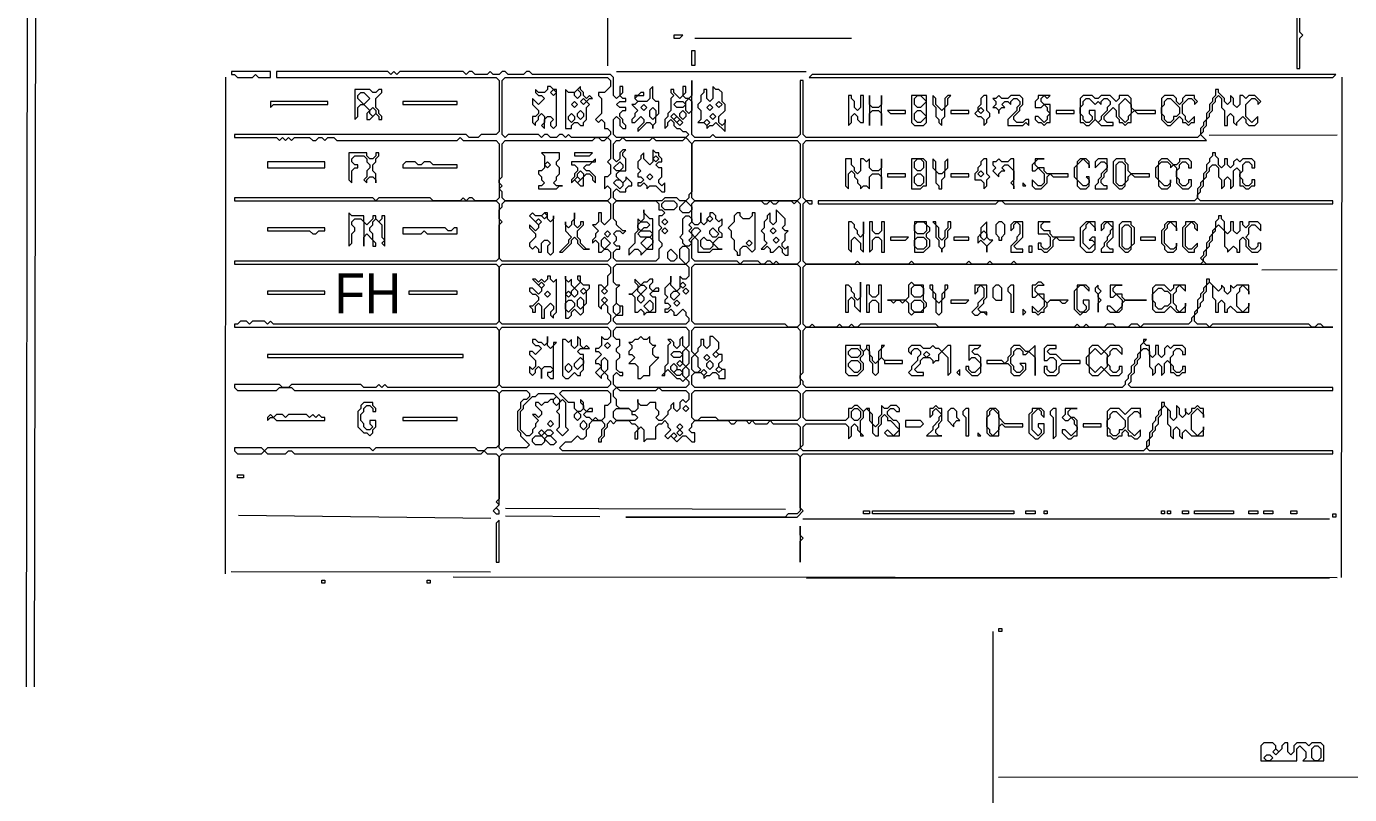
# Model space of a CAD drawing. Extents: x 10 to 1971, y 11 to 1392.
# Drawn here: x 13.9 to 453.5, y 361.8 to 616.9 of the extents above; entities that cross this region are included whole.
import ezdxf

# ---------------------------------------------------------------- set-up
doc = ezdxf.new("R2010")
doc.units = 0
for name, color, linetype, lineweight in [('OCR_TEXT', 6, 'Continuous', 0), ('TEXT_FALLBACK_OUTLINE', 2, 'Continuous', 0), ('TRACE_CURVE', 6, 'Continuous', 0), ('TRACE_STRAIGHT', 5, 'Continuous', 0), ('TRACE_TEXT_SYMBOL', 6, 'Continuous', 0)]:
    doc.layers.add(name, color=color, linetype=linetype, lineweight=lineweight)
doc.styles.add('wqy-unicode', font='wqy-unicode.lff')

msp = doc.modelspace()

# ---------------------------------------------------------------- linework, layer by layer
at = {"layer": 'TEXT_FALLBACK_OUTLINE', "color": 2}
for points in [[(123, 596), (123, 586), (124, 587), (124, 590), (125, 591), (126, 591), (128, 589), (127, 588), (127, 586), (128, 586), (130, 588), (131, 587), (131, 586), (132, 586), (132, 587), (131, 588), (131, 589), (130, 590), (130, 593), (132, 595), (132, 596), (131, 596), (130, 595), (129, 595), (128, 596)], [(124, 594), (125, 595), (126, 595), (128, 593), (126, 591), (124, 593)], [(222, 597), (221, 596), (221, 593), (220, 592), (217, 592), (216, 593), (217, 594), (219, 594), (219, 595), (218, 595), (217, 594), (216, 594), (216, 593), (217, 592), (216, 591), (215, 591), (217, 589), (216, 588), (216, 587), (215, 586), (215, 585), (216, 585), (218, 587), (219, 586), (219, 585), (217, 583), (217, 582), (220, 585), (221, 585), (222, 584), (222, 583), (222, 584), (223, 585), (223, 587), (224, 588), (224, 592), (223, 592), (222, 593)], [(287, 594), (287, 584), (288, 585), (288, 587), (289, 588), (290, 587), (290, 586), (291, 585), (292, 585), (292, 594), (291, 594), (291, 590), (290, 589), (289, 590), (289, 592), (288, 593), (288, 594)], [(294, 594), (294, 584), (294, 588), (295, 589), (297, 589), (298, 588), (298, 584), (298, 594), (298, 591), (297, 590), (295, 590), (294, 591)], [(308, 594), (308, 585), (309, 584), (312, 584), (313, 585), (313, 594)], [(309, 593), (310, 594), (311, 594), (313, 592), (311, 590), (310, 590), (309, 591)], [(315, 594), (315, 591), (316, 590), (316, 587), (317, 586), (317, 585), (318, 584), (318, 586), (319, 587), (319, 590), (320, 591), (320, 593), (321, 594), (320, 594), (319, 593), (319, 590), (318, 589), (316, 591), (316, 593)], [(332, 594), (331, 593), (331, 591), (330, 590), (330, 589), (329, 588), (330, 587), (331, 587), (332, 586), (332, 584), (333, 585), (333, 586), (334, 587), (334, 588), (333, 589), (333, 594)], [(337, 594), (336, 593), (335, 593), (336, 592), (336, 591), (335, 590), (336, 590), (337, 589), (337, 588), (337, 589), (338, 590), (339, 590), (338, 591), (339, 592), (340, 592), (341, 591), (341, 592), (342, 593), (343, 593), (344, 592), (344, 591), (343, 590), (343, 589), (340, 586), (340, 584), (345, 584), (346, 585), (347, 584), (347, 586), (346, 586), (345, 585), (343, 585), (342, 586), (342, 587), (344, 589), (344, 590), (345, 591), (345, 593), (344, 594), (341, 594), (340, 593), (338, 593)], [(350, 594), (350, 593), (349, 592), (349, 590), (351, 590), (352, 591), (353, 590), (353, 589), (354, 588), (353, 587), (353, 586), (352, 585), (350, 587), (349, 587), (349, 586), (350, 585), (351, 585), (352, 584), (353, 585), (354, 585), (354, 591), (352, 591), (351, 592), (351, 593), (352, 594), (353, 593), (354, 594)], [(365, 594), (364, 593), (364, 585), (365, 585), (366, 584), (367, 584), (369, 586), (371, 584), (375, 584), (375, 585), (373, 585), (372, 586), (372, 587), (375, 590), (376, 589), (376, 587), (377, 586), (377, 585), (378, 585), (379, 584), (380, 585), (381, 585), (381, 588), (382, 589), (383, 588), (389, 588), (389, 589), (382, 589), (381, 590), (381, 593), (380, 594), (377, 594), (377, 593), (376, 592), (374, 594), (371, 594), (370, 593), (369, 593), (368, 594)], [(392, 594), (391, 593), (391, 586), (393, 584), (394, 584), (397, 587), (398, 586), (398, 585), (399, 585), (400, 584), (401, 585), (402, 585), (402, 587), (400, 585), (399, 586), (399, 587), (398, 588), (398, 591), (400, 593), (401, 593), (402, 592), (402, 591), (403, 592), (402, 593), (402, 594), (399, 594), (398, 593), (398, 592), (397, 591), (396, 592), (396, 593), (395, 594)], [(128, 589), (129, 590), (130, 589), (130, 588), (129, 587), (128, 588)], [(139, 592), (139, 591), (157, 591), (157, 592)], [(218, 590), (219, 591), (220, 590), (219, 589)], [(221, 589), (222, 590), (223, 589), (223, 587), (222, 586), (221, 587)], [(330, 589), (331, 590), (332, 589), (331, 588)], [(365, 592), (366, 593), (367, 593), (369, 591), (370, 592), (371, 591), (371, 592), (372, 593), (373, 593), (374, 592), (374, 591), (373, 590), (373, 589), (371, 587), (371, 586), (370, 585), (369, 586), (369, 589), (367, 589), (367, 588), (368, 587), (368, 586), (367, 585), (366, 585), (365, 586), (365, 587), (364, 588), (364, 590), (365, 591)], [(379, 593), (381, 591), (381, 588), (380, 587), (380, 586), (379, 585), (377, 587), (377, 591)], [(392, 592), (393, 593), (394, 593), (397, 590), (397, 588), (396, 587), (395, 587), (395, 586), (394, 585), (393, 585), (392, 586), (392, 587), (391, 588), (391, 590), (392, 591)], [(300, 589), (301, 588), (306, 588), (306, 589)], [(309, 588), (310, 589), (311, 589), (313, 587), (311, 585), (310, 585), (309, 586)], [(321, 589), (321, 588), (327, 588), (327, 589)], [(356, 589), (356, 588), (362, 588), (362, 589)], [(121, 575), (121, 566), (122, 565), (122, 569), (123, 570), (124, 570), (124, 571), (123, 571), (122, 572), (122, 573), (123, 574), (126, 574), (127, 573), (127, 572), (128, 571), (128, 570), (127, 569), (127, 567), (126, 566), (127, 565), (127, 566), (128, 567), (129, 567), (130, 566), (130, 565), (130, 568), (129, 569), (129, 571), (130, 572), (130, 573), (131, 574), (131, 575), (130, 575), (130, 574), (129, 573), (128, 573), (127, 574), (127, 575)], [(185, 575), (186, 574), (186, 570), (185, 569), (184, 569), (184, 568), (185, 567), (185, 566), (186, 565), (185, 564), (184, 564), (184, 563), (190, 563), (191, 564), (192, 564), (190, 564), (189, 565), (190, 566), (190, 567), (191, 568), (191, 570), (190, 571), (190, 572), (191, 573), (191, 575)], [(186, 571), (187, 572), (188, 571), (187, 570)], [(203, 573), (202, 572), (195, 572), (195, 571), (196, 571), (197, 570), (197, 569), (196, 568), (196, 567), (195, 566), (195, 565), (196, 566), (198, 564), (199, 564), (199, 567), (200, 568), (201, 568), (202, 567), (202, 566), (203, 565), (203, 567), (201, 569), (200, 569), (199, 570), (200, 571), (201, 571), (202, 572), (203, 572)], [(196, 575), (196, 574), (201, 574), (202, 575)], [(286, 573), (286, 564), (287, 563), (287, 568), (288, 569), (289, 568), (289, 567), (290, 566), (290, 565), (291, 564), (291, 563), (292, 564), (293, 564), (294, 563), (294, 567), (295, 568), (297, 568), (298, 567), (298, 563), (298, 573), (298, 570), (297, 569), (295, 569), (294, 570), (294, 573), (293, 572), (292, 573), (291, 573), (291, 569), (290, 568), (289, 569), (289, 570), (288, 571), (288, 573)], [(308, 573), (308, 563), (311, 563), (312, 564), (313, 564), (313, 572), (312, 573)], [(309, 572), (310, 573), (311, 573), (312, 572), (312, 570), (311, 569), (310, 569), (309, 570)], [(315, 573), (315, 570), (316, 569), (316, 565), (317, 564), (317, 563), (318, 563), (318, 566), (319, 567), (319, 569), (320, 570), (320, 573), (319, 572), (319, 569), (318, 568), (317, 568), (316, 569), (316, 572)], [(332, 573), (331, 572), (331, 571), (330, 570), (330, 569), (329, 568), (329, 566), (331, 566), (332, 565), (332, 563), (333, 564), (333, 566), (334, 567), (333, 568), (333, 573)], [(337, 573), (336, 572), (335, 572), (335, 571), (336, 570), (335, 569), (337, 567), (337, 568), (338, 569), (339, 569), (338, 570), (339, 571), (340, 571), (342, 569), (342, 566), (341, 565), (342, 564), (342, 563), (342, 573), (341, 573), (340, 572), (338, 572)], [(349, 573), (349, 572), (348, 571), (348, 569), (349, 569), (350, 570), (352, 568), (352, 565), (351, 564), (350, 564), (348, 566), (348, 564), (349, 563), (351, 563), (353, 565), (353, 567), (354, 568), (355, 567), (360, 567), (360, 568), (353, 568), (352, 569), (352, 570), (350, 570), (349, 571), (349, 572), (350, 573), (352, 573)], [(364, 573), (363, 572), (363, 571), (362, 570), (362, 567), (363, 566), (363, 564), (364, 563), (366, 563), (367, 564), (367, 567), (366, 567), (367, 566), (367, 565), (366, 564), (365, 564), (363, 566), (363, 571), (365, 573), (367, 571), (367, 570), (367, 572), (366, 573)], [(370, 573), (369, 572), (369, 570), (371, 572), (372, 572), (373, 571), (373, 570), (371, 568), (371, 567), (370, 566), (370, 565), (369, 564), (369, 563), (373, 563), (373, 564), (372, 564), (371, 565), (371, 566), (372, 567), (372, 568), (373, 569), (373, 573)], [(376, 573), (375, 572), (375, 565), (377, 563), (378, 563), (379, 564), (379, 565), (380, 566), (380, 567), (381, 568), (382, 567), (387, 567), (387, 568), (381, 568), (380, 569), (380, 571), (379, 572), (379, 573)], [(376, 571), (377, 572), (378, 572), (379, 571), (379, 565), (378, 564), (377, 564), (376, 565)], [(391, 573), (390, 572), (390, 571), (389, 570), (389, 567), (390, 566), (390, 564), (391, 563), (393, 563), (394, 564), (394, 566), (394, 565), (393, 564), (392, 564), (390, 566), (390, 571), (391, 572), (393, 572), (394, 571), (394, 570), (395, 571), (396, 570), (396, 565), (398, 563), (400, 563), (401, 564), (401, 566), (400, 566), (400, 565), (399, 564), (398, 564), (397, 565), (397, 566), (396, 567), (396, 569), (397, 570), (397, 571), (398, 572), (399, 572), (400, 571), (400, 570), (401, 570), (401, 572), (400, 573), (397, 573), (397, 572), (396, 571), (395, 571), (393, 573)], [(197, 568), (198, 569), (199, 568), (199, 567), (198, 566), (197, 567)], [(300, 568), (300, 567), (306, 567), (306, 568)], [(309, 567), (310, 568), (311, 568), (312, 567), (312, 565), (311, 564), (310, 564), (309, 565)], [(321, 568), (321, 567), (327, 567), (327, 568)], [(330, 568), (331, 569), (332, 568), (331, 567)], [(196, 566), (197, 567), (198, 566), (197, 565)], [(345, 565), (345, 564), (346, 564)], [(219, 556), (219, 553), (218, 552), (217, 553), (217, 549), (216, 548), (216, 545), (214, 543), (214, 541), (216, 543), (217, 543), (218, 542), (218, 541), (220, 543), (222, 543), (222, 553), (221, 553), (219, 555)], [(217, 551), (218, 552), (220, 552), (221, 551), (220, 550), (219, 550), (218, 549), (217, 550)], [(287, 552), (287, 543), (288, 542), (288, 546), (289, 547), (291, 545), (291, 543), (292, 542), (292, 552), (292, 548), (291, 547), (290, 548), (290, 549), (289, 550), (289, 551), (288, 552)], [(294, 552), (294, 542), (295, 543), (295, 546), (296, 547), (297, 547), (298, 546), (298, 542), (299, 542), (299, 552), (298, 552), (298, 549), (297, 548), (296, 548), (295, 549), (295, 552)], [(309, 552), (309, 542), (312, 542), (314, 544), (314, 546), (313, 547), (313, 548), (314, 549), (314, 550), (313, 551), (313, 552)], [(309, 551), (310, 552), (312, 552), (313, 551), (313, 549), (312, 548), (310, 548), (309, 549)], [(315, 552), (316, 551), (316, 547), (317, 546), (317, 544), (318, 543), (318, 542), (318, 543), (319, 544), (319, 546), (320, 547), (320, 549), (321, 550), (321, 552), (320, 552), (320, 550), (319, 549), (319, 547), (318, 546), (317, 547), (317, 550), (316, 551), (316, 552)], [(333, 552), (331, 550), (331, 548), (330, 547), (330, 545), (331, 546), (333, 544), (333, 542), (333, 544), (335, 546), (334, 546), (333, 547)], [(337, 552), (336, 551), (336, 548), (337, 547), (337, 546), (338, 546), (338, 547), (339, 548), (339, 551), (338, 552)], [(342, 552), (341, 551), (341, 549), (342, 550), (342, 551), (343, 552), (344, 551), (344, 548), (343, 547), (343, 546), (341, 544), (341, 542), (345, 542), (345, 543), (343, 543), (342, 544), (345, 547), (345, 552)], [(350, 552), (350, 548), (353, 548), (354, 547), (354, 544), (353, 543), (352, 543), (351, 544), (351, 545), (350, 545), (350, 543), (351, 543), (352, 542), (353, 542), (355, 544), (355, 546), (356, 547), (357, 546), (362, 546), (362, 547), (355, 547), (354, 548), (354, 549), (352, 549), (351, 550), (351, 551), (352, 552), (354, 552)], [(366, 552), (364, 550), (364, 544), (366, 542), (368, 542), (369, 543), (369, 547), (368, 547), (367, 546), (368, 546), (369, 545), (367, 543), (365, 545), (365, 549), (366, 550), (366, 551), (367, 552), (369, 550), (369, 549), (369, 552)], [(372, 552), (371, 551), (371, 549), (372, 550), (372, 551), (373, 552), (375, 550), (374, 549), (374, 548), (373, 547), (373, 546), (372, 545), (372, 544), (371, 543), (371, 542), (375, 542), (375, 543), (374, 543), (373, 544), (373, 545), (375, 547), (375, 552)], [(378, 552), (377, 551), (377, 544), (379, 542), (380, 542), (381, 543), (381, 544), (382, 545), (382, 550), (381, 551), (381, 552)], [(378, 550), (379, 551), (380, 551), (381, 550), (381, 544), (380, 543), (379, 543), (378, 544)], [(393, 552), (392, 551), (392, 550), (391, 549), (391, 545), (392, 544), (392, 543), (393, 542), (395, 542), (396, 543), (396, 545), (396, 544), (395, 543), (394, 543), (392, 545), (392, 549), (393, 550), (393, 551), (394, 552), (396, 550), (396, 549), (396, 552)], [(399, 552), (399, 551), (398, 550), (398, 544), (400, 542), (402, 542), (402, 543), (403, 544), (403, 545), (401, 543), (400, 543), (399, 544), (399, 550), (401, 552), (402, 551), (402, 550), (403, 549), (403, 551), (402, 552)], [(217, 548), (218, 549), (221, 549), (222, 548), (221, 547), (218, 547)], [(220, 547), (221, 547), (222, 546), (222, 545), (220, 543), (218, 545)], [(301, 547), (301, 546), (306, 546), (307, 547)], [(309, 546), (310, 547), (312, 547), (313, 546), (313, 544), (312, 543), (310, 543), (309, 544)], [(322, 547), (322, 546), (327, 546), (327, 547)], [(331, 548), (332, 549), (333, 548), (333, 547), (332, 546), (331, 547)], [(384, 547), (384, 546), (389, 546), (389, 547)], [(347, 544), (347, 542), (348, 542), (348, 544)], [(187, 534), (187, 533), (186, 532), (185, 533), (184, 532), (183, 533), (182, 533), (185, 530), (185, 529), (184, 528), (182, 530), (181, 530), (181, 529), (182, 528), (183, 528), (184, 527), (184, 526), (182, 524), (181, 524), (182, 523), (182, 522), (183, 522), (183, 524), (184, 525), (185, 524), (185, 520), (186, 520), (186, 523), (188, 525), (189, 524), (189, 523), (188, 522), (188, 521), (189, 520), (189, 521), (190, 522), (190, 533), (189, 532), (188, 533), (188, 534)], [(184, 531), (185, 532), (186, 531), (185, 530)], [(193, 534), (193, 520), (194, 520), (195, 521), (195, 522), (196, 523), (198, 521), (199, 522), (199, 524), (200, 525), (200, 529), (201, 530), (201, 531), (199, 531), (198, 532), (198, 534), (197, 534), (197, 533), (198, 532), (196, 530), (195, 531), (195, 533), (194, 532), (193, 533)], [(291, 532), (291, 527), (290, 526), (289, 527), (289, 528), (288, 529), (288, 530), (287, 531), (286, 531), (286, 522), (287, 522), (287, 526), (288, 527), (289, 526), (289, 524), (291, 522)], [(308, 532), (307, 531), (307, 527), (306, 526), (300, 526), (301, 526), (302, 525), (303, 526), (304, 526), (305, 525), (306, 526), (307, 525), (307, 522), (308, 521), (309, 522), (312, 522), (312, 523), (313, 524), (313, 525), (312, 526), (312, 531), (309, 531)], [(350, 532), (349, 531), (348, 531), (348, 527), (349, 527), (350, 528), (352, 526), (352, 524), (350, 522), (348, 524), (348, 522), (349, 522), (350, 521), (351, 522), (352, 522), (352, 523), (353, 524), (353, 525), (354, 526), (357, 526), (358, 525), (359, 525), (360, 526), (354, 526), (353, 525), (352, 526), (352, 528), (350, 528), (349, 529), (349, 530), (350, 531), (352, 531), (351, 532)], [(186, 528), (187, 529), (188, 528), (187, 527)], [(193, 528), (194, 529), (195, 528), (194, 527)], [(195, 529), (196, 530), (197, 529), (197, 528), (196, 527), (195, 528)], [(198, 529), (199, 530), (200, 529), (199, 528)], [(293, 531), (293, 522), (294, 522), (294, 525), (295, 526), (296, 526), (297, 525), (297, 522), (298, 522), (298, 531), (297, 531), (297, 528), (296, 527), (295, 527), (294, 528), (294, 531)], [(308, 530), (309, 531), (311, 531), (312, 530), (312, 528), (311, 527), (309, 527), (308, 528)], [(314, 531), (314, 530), (315, 529), (315, 527), (316, 526), (316, 522), (317, 521), (318, 522), (318, 526), (319, 527), (319, 529), (320, 530), (320, 531), (319, 531), (319, 529), (318, 528), (318, 526), (317, 525), (316, 526), (316, 528), (315, 529), (315, 531)], [(329, 531), (329, 528), (330, 529), (330, 530), (331, 531), (332, 530), (332, 527), (330, 525), (330, 524), (328, 522), (329, 521), (330, 521), (331, 522), (332, 522), (333, 521), (333, 522), (331, 522), (330, 523), (332, 525), (332, 526), (333, 527), (333, 531)], [(336, 531), (335, 530), (335, 527), (336, 526), (338, 526), (338, 530), (337, 531)], [(341, 531), (340, 530), (340, 529), (341, 528), (341, 522), (342, 522), (342, 531)], [(363, 531), (363, 530), (362, 529), (362, 523), (364, 521), (365, 522), (366, 522), (367, 523), (367, 526), (365, 526), (365, 525), (366, 524), (366, 523), (365, 522), (364, 522), (363, 523), (363, 530), (364, 531), (365, 531), (367, 529), (367, 530), (366, 531)], [(370, 531), (369, 530), (369, 529), (370, 528), (370, 522), (370, 525), (371, 526), (370, 527), (370, 528), (371, 529), (370, 530)], [(374, 531), (374, 527), (375, 527), (376, 528), (378, 526), (378, 524), (376, 522), (374, 524), (373, 524), (373, 523), (374, 522), (377, 522), (378, 523), (378, 525), (379, 526), (386, 526), (379, 526), (378, 527), (378, 528), (376, 528), (375, 529), (375, 530), (376, 531), (378, 531)], [(389, 531), (388, 530), (388, 523), (389, 522), (392, 522), (394, 524), (396, 522), (399, 522), (399, 525), (399, 524), (397, 522), (396, 523), (396, 524), (395, 525), (395, 528), (396, 529), (396, 530), (397, 531), (399, 529), (399, 531), (395, 531), (395, 530), (394, 529), (392, 531)], [(390, 530), (391, 530), (392, 529), (393, 529), (394, 528), (394, 525), (393, 524), (392, 524), (391, 523), (390, 523), (389, 524), (389, 525), (388, 526), (388, 528)], [(193, 525), (194, 526), (195, 526), (196, 525), (196, 524), (194, 522), (193, 523)], [(197, 526), (198, 527), (199, 526), (199, 524), (198, 523), (197, 524)], [(308, 525), (309, 526), (311, 526), (312, 525), (312, 523), (311, 522), (309, 522), (308, 523)], [(321, 526), (321, 525), (326, 525), (327, 526)], [(345, 523), (345, 521), (346, 522)], [(218, 514), (217, 513), (216, 513), (215, 512), (214, 512), (215, 511), (215, 510), (214, 509), (214, 508), (215, 508), (216, 507), (214, 505), (216, 505), (217, 504), (217, 500), (218, 500), (219, 501), (221, 501), (221, 504), (224, 507), (223, 507), (222, 508), (222, 510), (223, 511), (222, 511), (221, 512), (221, 514), (220, 513), (219, 513)], [(286, 511), (286, 502), (287, 501), (290, 501), (292, 503), (292, 505), (291, 506), (291, 507), (292, 508), (292, 509), (293, 510), (294, 509), (294, 506), (295, 505), (295, 502), (296, 501), (297, 502), (297, 506), (298, 507), (299, 506), (299, 505), (305, 505), (305, 506), (299, 506), (298, 507), (298, 510), (299, 511), (298, 511), (298, 510), (297, 509), (297, 506), (296, 505), (295, 506), (295, 507), (294, 508), (294, 511), (293, 511), (293, 510), (292, 509), (291, 510), (291, 511)], [(287, 509), (288, 510), (290, 510), (291, 509), (291, 508), (290, 507), (288, 507), (287, 508)], [(308, 511), (307, 510), (307, 509), (308, 508), (308, 509), (309, 510), (310, 510), (311, 509), (311, 508), (310, 507), (310, 506), (308, 504), (308, 503), (307, 502), (308, 501), (312, 501), (312, 502), (310, 502), (309, 503), (311, 505), (311, 506), (312, 507), (314, 507), (315, 506), (315, 505), (316, 506), (317, 506), (317, 508), (318, 509), (320, 507), (320, 501), (321, 502), (321, 511), (320, 511), (318, 509), (317, 510), (316, 510), (315, 511), (314, 510), (312, 510), (311, 511)], [(327, 511), (327, 506), (328, 507), (329, 507), (331, 505), (331, 504), (329, 502), (328, 502), (327, 503), (327, 504), (326, 504), (326, 503), (328, 501), (330, 501), (331, 502), (331, 507), (330, 508), (329, 508), (328, 509), (329, 510), (330, 510), (331, 511)], [(342, 511), (341, 510), (341, 508), (340, 507), (340, 506), (339, 505), (338, 506), (333, 506), (333, 505), (340, 505), (341, 504), (341, 502), (342, 501), (344, 501), (346, 503), (346, 505), (344, 505), (345, 504), (345, 503), (344, 502), (343, 502), (342, 503), (342, 504), (341, 505), (341, 507), (342, 508), (342, 509), (343, 510), (344, 510), (345, 509), (345, 508), (346, 508), (347, 509), (349, 507), (349, 501), (349, 511), (347, 509), (346, 509), (344, 511)], [(353, 511), (352, 510), (352, 506), (353, 506), (354, 507), (355, 507), (356, 506), (356, 503), (355, 502), (354, 502), (353, 503), (353, 504), (352, 504), (352, 502), (353, 501), (356, 501), (357, 502), (357, 504), (358, 505), (364, 505), (364, 506), (358, 506), (356, 508), (354, 508), (353, 509), (354, 510), (356, 510), (356, 511)], [(368, 511), (367, 510), (367, 508), (366, 507), (366, 505), (367, 504), (367, 502), (368, 501), (370, 501), (372, 503), (374, 501), (377, 501), (378, 502), (378, 504), (377, 504), (377, 503), (376, 502), (375, 502), (374, 503), (374, 504), (373, 505), (373, 507), (374, 508), (374, 509), (375, 510), (376, 510), (378, 508), (378, 510), (377, 511), (374, 511), (372, 509), (370, 511)], [(369, 510), (371, 508), (372, 509), (373, 508), (373, 504), (372, 503), (371, 504), (369, 502), (367, 504), (367, 508)], [(287, 505), (288, 506), (290, 506), (291, 505), (291, 503), (290, 502), (289, 502), (287, 504)], [(312, 508), (313, 509), (314, 508), (313, 507)], [(324, 503), (323, 502), (324, 501)], [(316, 491), (315, 490), (314, 490), (314, 487), (315, 488), (315, 489), (316, 490), (318, 488), (317, 487), (317, 486), (315, 484), (315, 483), (313, 481), (318, 481), (317, 481), (316, 482), (316, 483), (317, 484), (317, 485), (318, 486), (318, 490), (317, 490)], [(321, 490), (320, 489), (320, 486), (322, 484), (322, 485), (323, 486), (324, 486), (323, 487), (323, 489), (322, 490)], [(326, 490), (325, 489), (325, 488), (326, 487), (326, 481), (327, 481), (327, 490)], [(334, 490), (333, 489), (333, 482), (334, 481), (337, 481), (337, 484), (338, 485), (339, 484), (345, 484), (345, 485), (339, 485), (337, 487), (337, 489), (336, 490)], [(334, 489), (335, 490), (337, 488), (337, 483), (335, 481), (334, 482), (334, 483), (333, 484), (333, 487), (334, 488)], [(348, 490), (348, 489), (347, 488), (347, 482), (349, 480), (350, 480), (352, 482), (352, 485), (350, 485), (350, 484), (351, 483), (351, 482), (350, 481), (348, 483), (348, 488), (350, 490), (351, 489), (351, 488), (352, 487), (352, 489), (351, 490)], [(355, 490), (354, 489), (354, 488), (355, 487), (355, 480), (356, 481), (356, 490)], [(359, 490), (359, 488), (358, 487), (359, 486), (360, 486), (361, 487), (362, 486), (362, 485), (363, 484), (363, 483), (361, 481), (359, 483), (358, 483), (358, 482), (360, 480), (361, 480), (362, 481), (363, 481), (363, 486), (362, 487), (361, 487), (360, 488), (360, 489), (361, 490), (363, 490)], [(374, 490), (373, 489), (373, 481), (374, 481), (375, 480), (376, 480), (377, 481), (378, 481), (378, 482), (379, 483), (380, 482), (380, 481), (381, 481), (382, 480), (383, 480), (384, 481), (384, 483), (382, 481), (380, 483), (380, 487), (382, 489), (383, 489), (384, 488), (384, 487), (384, 490), (381, 490), (379, 488), (377, 490)], [(374, 488), (375, 489), (376, 489), (379, 486), (379, 484), (378, 483), (377, 483), (377, 482), (376, 481), (375, 481), (374, 482), (374, 483), (373, 484), (373, 486), (374, 487)], [(306, 486), (306, 484), (311, 484), (312, 485), (311, 486)], [(365, 485), (365, 484), (371, 484), (371, 485)], [(330, 482), (330, 481), (331, 481)], [(425, 379), (424, 378), (424, 373), (436, 373), (436, 377), (437, 378), (439, 376), (439, 374), (438, 373), (445, 373), (445, 378), (444, 379), (441, 379), (440, 378), (439, 379), (436, 379), (435, 378), (435, 376), (434, 375), (433, 376), (433, 379), (432, 379), (431, 378), (431, 377), (430, 376), (429, 377), (429, 378), (428, 379)], [(425, 374), (426, 375), (427, 375), (428, 374), (427, 373), (426, 373)], [(428, 376), (429, 377), (430, 376), (429, 375)], [(441, 377), (442, 378), (443, 378), (444, 377), (444, 374), (443, 373), (442, 373), (441, 374)]]:
    msp.add_lwpolyline(points, close=True, dxfattribs=at)
for points in [[(408, 575), (408, 574), (407, 573), (407, 572), (406, 571), (406, 569), (405, 568), (405, 566), (404, 565), (404, 564), (403, 563), (403, 560), (402, 559), (277, 559), (277, 558), (336, 558), (337, 559), (338, 559), (339, 558), (448, 558), (448, 559), (404, 559), (403, 560), (403, 561), (404, 562), (404, 563), (405, 564), (405, 566), (406, 567), (406, 568), (407, 569), (407, 570), (408, 571), (409, 571), (410, 570), (410, 567), (411, 566), (411, 563), (412, 564), (412, 566), (413, 567), (414, 566), (414, 563), (415, 564), (415, 569), (416, 570), (417, 569), (417, 564), (418, 564), (419, 563), (420, 563), (421, 564), (422, 564), (422, 566), (421, 566), (421, 565), (420, 564), (419, 564), (418, 565), (418, 566), (417, 567), (417, 568), (418, 569), (418, 571)], [(418, 571), (419, 572), (420, 572), (421, 571), (421, 570), (422, 570), (422, 572), (421, 573), (418, 573), (417, 572), (416, 573), (415, 572), (415, 571), (414, 570), (413, 571), (413, 573), (412, 573), (412, 571), (411, 570), (410, 571), (410, 573), (409, 574), (409, 575), (408, 575)]]:
    msp.add_lwpolyline(points, dxfattribs=at)
at = {"layer": 'TRACE_CURVE', "color": 6}
for points in [[(436, 625), (436, 603), (437, 603), (437, 613), (438, 614), (437, 615), (437, 621)], [(97, 602), (97, 600), (170, 600), (171, 599), (171, 582), (170, 581), (165, 581), (164, 580), (161, 580), (160, 581), (83, 581), (83, 580), (97, 580), (98, 579), (99, 580), (100, 579), (101, 580), (102, 579), (103, 580), (108, 580), (109, 579), (110, 579), (111, 580), (112, 580), (113, 579), (114, 580), (116, 580), (117, 579), (157, 579), (158, 580), (159, 579), (170, 579), (171, 578), (171, 560), (170, 559), (163, 559), (162, 560), (161, 560), (160, 559), (159, 560), (158, 559), (149, 559), (148, 560), (131, 560), (130, 559), (129, 560), (83, 560), (83, 559), (170, 559), (171, 558), (171, 540), (170, 539), (83, 539), (83, 538), (170, 538), (171, 537), (171, 519), (170, 518), (96, 518), (95, 519), (94, 518), (93, 519), (89, 519), (88, 518)], [(233, 580), (210, 580), (209, 581), (209, 586), (210, 587), (211, 586), (211, 584), (212, 583), (213, 583), (213, 584), (212, 585), (212, 586), (211, 587), (211, 588), (212, 589), (213, 589), (213, 590), (211, 590), (210, 591), (211, 592), (213, 592), (213, 593), (212, 593), (211, 594), (212, 595), (212, 597), (211, 597), (211, 594), (210, 593), (209, 594), (209, 600), (208, 601), (182, 601), (181, 602), (180, 602), (179, 601), (174, 601), (173, 602), (172, 602), (171, 601), (169, 601), (168, 602), (167, 601), (163, 601), (162, 602), (161, 602), (160, 601), (159, 602), (138, 602), (137, 601), (136, 602), (135, 601), (134, 602), (97, 602)], [(415, 593), (414, 594), (414, 592), (413, 591), (412, 592), (412, 593), (410, 595), (410, 596), (409, 596), (409, 594), (408, 593), (408, 592), (407, 591), (407, 589), (406, 588), (406, 586), (405, 585), (405, 584), (404, 583), (404, 581), (403, 580), (273, 580), (272, 581), (272, 599), (271, 599), (271, 581), (270, 580), (243, 580), (242, 581), (241, 580), (236, 580), (235, 581), (235, 599), (235, 594), (234, 593), (233, 593), (232, 594), (233, 595), (233, 597), (232, 597), (232, 594), (231, 593), (229, 595), (229, 596), (228, 596), (228, 595), (229, 594), (228, 593), (228, 589), (227, 588), (227, 587), (226, 586), (226, 583), (227, 584), (227, 585), (228, 586), (229, 585), (229, 584), (230, 583), (231, 583), (232, 582), (233, 582), (234, 581), (233, 580)], [(308, 539), (307, 538), (291, 538), (290, 539), (289, 538), (273, 538), (272, 539), (272, 558), (273, 559), (274, 558), (275, 558), (275, 559), (273, 559), (272, 560), (272, 578), (273, 579), (406, 579), (404, 581), (405, 582), (405, 583), (406, 584), (406, 586), (407, 587), (407, 588), (408, 589), (408, 591), (409, 592), (409, 593), (410, 594), (411, 593), (411, 590), (412, 589), (412, 584), (413, 584), (413, 587), (414, 588), (415, 587), (415, 585), (416, 584), (416, 585), (418, 587), (419, 586), (419, 585), (420, 584), (422, 584), (423, 585), (423, 587), (421, 585), (419, 587), (419, 591), (421, 593), (422, 593), (423, 592), (423, 591), (424, 592), (422, 594), (420, 594), (419, 593), (418, 594), (417, 594), (417, 591), (416, 590), (415, 591), (415, 593)], [(418, 547), (419, 546), (419, 544), (421, 542), (423, 542), (424, 543), (424, 545), (423, 545), (423, 544), (422, 543), (421, 543), (420, 544), (420, 546), (419, 547), (420, 548), (420, 550), (421, 551), (422, 551), (424, 549), (424, 551), (423, 552), (420, 552), (420, 551), (419, 550), (418, 551), (418, 552), (417, 552), (417, 549), (416, 548), (415, 549), (415, 552), (414, 552), (414, 549), (413, 548), (412, 549), (412, 552), (411, 553), (411, 554), (410, 554), (410, 553), (409, 552), (409, 550), (408, 549), (408, 548), (407, 547), (407, 546), (406, 545), (406, 543), (405, 542), (405, 541), (404, 540), (405, 539), (404, 538), (343, 538), (342, 539), (341, 538), (335, 538), (334, 539), (333, 538), (328, 538), (327, 539), (326, 538), (309, 538), (308, 539)], [(404, 528), (404, 527), (403, 526), (403, 523), (402, 522), (402, 521), (401, 520), (401, 519), (400, 518), (385, 518), (384, 517), (383, 518), (381, 518), (380, 517), (376, 517), (375, 518), (373, 518), (372, 517), (367, 517), (366, 518), (365, 517), (364, 517), (363, 518), (362, 517), (317, 517), (316, 518), (291, 518), (290, 517), (289, 517), (288, 518), (287, 517), (285, 517), (284, 518), (283, 517), (276, 517), (275, 518), (274, 517), (273, 517), (272, 518), (272, 537), (273, 538), (423, 538), (406, 538), (405, 539), (405, 540), (406, 541), (406, 543), (407, 544), (407, 545), (408, 546), (408, 548), (409, 549), (409, 550), (410, 551), (412, 549), (412, 544), (413, 543), (413, 542), (415, 544), (416, 543), (416, 542), (417, 542), (417, 546), (418, 547)], [(448, 517), (445, 517), (444, 518), (443, 518), (442, 517), (441, 517), (440, 518), (408, 518), (407, 517), (406, 518), (403, 518), (402, 519), (402, 521), (403, 522), (403, 523), (404, 524), (404, 525), (405, 526), (405, 528), (406, 529), (406, 531), (407, 532), (408, 531), (408, 527), (409, 526), (409, 522), (410, 522), (410, 525), (411, 526), (412, 525), (412, 522), (413, 522), (413, 523), (414, 524), (416, 522), (420, 522), (420, 525), (420, 524), (418, 522), (416, 524), (416, 528), (417, 529), (417, 530), (418, 531), (420, 529), (420, 528), (420, 531), (416, 531), (415, 530), (414, 531), (414, 529), (413, 528), (412, 529), (412, 530), (411, 531), (411, 530), (410, 529), (407, 532), (407, 533), (406, 533), (406, 531), (405, 530), (405, 529), (404, 528)], [(88, 518), (87, 519), (85, 519), (84, 518), (83, 518), (83, 517), (170, 517), (171, 516), (171, 498), (170, 497), (134, 497), (133, 498), (132, 497), (131, 498), (130, 497), (126, 497), (125, 498), (102, 498), (101, 497), (99, 497), (98, 498), (83, 498), (83, 497), (84, 496), (97, 496), (98, 497), (102, 497), (103, 496), (170, 496), (171, 495), (171, 478), (170, 477), (167, 477), (166, 476), (164, 476), (163, 477), (130, 477), (129, 476), (128, 477), (94, 477), (93, 476), (92, 477), (83, 477), (83, 476), (84, 475), (92, 475), (93, 476), (94, 475), (100, 475), (101, 476), (102, 476), (103, 475), (165, 475), (166, 476), (167, 475), (170, 475), (171, 474), (171, 460), (170, 459), (171, 458), (169, 456), (170, 455), (171, 455), (171, 456)], [(394, 502), (395, 502), (396, 501), (397, 501), (398, 502), (399, 502), (399, 504), (398, 504), (398, 503), (397, 502), (396, 502), (395, 503), (395, 504), (394, 505), (394, 507), (395, 508), (395, 509), (396, 510), (397, 510), (398, 509), (398, 508), (399, 508), (399, 510), (398, 511), (395, 511), (394, 510), (393, 511), (392, 510), (392, 508), (391, 507), (390, 508), (390, 511), (389, 511), (389, 508), (388, 507), (387, 508), (387, 511), (386, 511), (385, 512), (386, 513), (385, 513), (385, 512), (384, 511), (384, 509), (383, 508), (383, 507), (382, 506), (382, 505), (381, 504), (381, 502), (380, 501), (380, 500), (379, 499), (379, 498), (378, 497), (273, 497), (272, 498), (272, 499), (271, 500), (271, 501), (272, 502), (272, 516), (273, 517), (448, 517)], [(304, 481), (304, 485), (303, 486), (302, 486), (300, 488), (300, 489), (301, 490), (302, 490), (303, 489), (304, 489), (304, 490), (303, 491), (301, 491), (300, 490), (299, 490), (298, 491), (298, 488), (297, 487), (297, 485), (296, 484), (295, 485), (295, 488), (294, 489), (294, 490), (293, 490), (292, 489), (290, 491), (289, 491), (288, 490), (287, 490), (287, 487), (286, 486), (273, 486), (272, 487), (272, 495), (273, 496), (448, 496), (448, 497), (381, 497), (380, 498), (381, 499), (381, 501), (382, 502), (382, 504), (383, 505), (383, 506), (384, 507), (384, 509), (385, 510), (386, 510), (387, 509), (387, 504), (388, 503), (388, 501), (389, 502), (389, 504), (390, 505), (391, 504), (391, 501), (392, 502), (392, 505), (393, 506), (394, 505), (394, 502)], [(171, 456), (170, 457), (171, 458), (171, 474), (172, 475), (270, 475), (271, 474), (271, 456), (270, 455), (267, 455), (266, 454), (213, 454), (270, 454), (272, 456), (271, 457), (271, 474), (272, 475), (448, 475), (448, 476), (387, 476), (386, 477), (387, 478), (387, 480), (388, 481), (388, 482), (389, 483), (389, 484), (390, 485), (390, 487), (391, 488), (391, 490), (392, 491), (393, 490), (393, 485), (394, 484), (394, 481), (395, 480), (395, 483), (396, 484), (397, 483), (397, 481), (398, 480), (398, 482), (399, 483), (401, 481), (405, 481), (405, 484), (405, 483), (403, 481), (401, 483), (401, 488), (403, 490), (405, 488), (405, 487), (405, 490), (404, 490), (403, 491), (402, 490), (401, 490), (401, 489), (400, 488), (399, 489), (399, 490), (399, 488)], [(399, 488), (398, 487), (397, 488), (397, 490), (396, 491), (396, 487), (395, 486), (394, 487), (394, 489), (392, 491), (392, 492), (391, 492), (391, 490), (390, 489), (390, 488), (389, 487), (389, 486), (388, 485), (388, 483), (387, 482), (387, 480), (386, 479), (386, 477), (385, 476), (272, 476), (271, 477), (272, 478), (272, 484), (273, 485), (286, 485), (287, 484), (287, 480), (288, 481), (288, 484), (289, 485), (290, 484), (290, 483), (291, 482), (291, 481), (292, 481), (291, 482), (291, 486), (292, 487), (292, 489), (293, 490), (294, 489), (294, 486), (295, 485), (295, 482), (296, 481), (297, 481), (297, 484), (298, 485), (298, 487), (299, 488), (300, 487), (300, 486), (301, 486), (304, 483), (302, 481), (300, 483), (299, 482), (300, 481), (304, 481)], [(262, 485), (270, 485), (271, 484), (271, 477), (270, 476), (192, 476), (191, 477), (193, 479), (195, 479), (197, 481), (198, 480), (199, 480), (200, 481), (200, 483), (201, 484), (201, 485)], [(201, 485), (202, 486), (205, 486), (206, 485), (206, 484), (205, 483), (205, 481), (204, 480), (204, 479), (205, 479), (205, 480), (206, 481), (206, 483), (207, 484), (207, 485), (208, 486), (209, 485), (210, 486), (214, 486), (215, 485), (216, 485), (217, 484), (217, 483), (216, 482), (216, 480), (217, 480), (217, 483), (218, 484), (219, 483), (219, 479), (220, 480), (223, 480), (223, 484), (224, 485), (225, 485), (226, 486), (227, 485), (227, 484), (228, 483), (226, 481), (227, 480), (228, 481), (230, 479), (232, 481), (233, 481), (235, 479), (236, 479), (236, 482), (235, 482), (234, 483), (235, 484), (235, 485), (236, 486), (247, 486), (248, 485), (249, 485), (250, 486), (253, 486), (254, 485), (255, 486), (256, 485), (260, 485), (261, 486), (262, 485)]]:
    msp.add_lwpolyline(points, dxfattribs=at)
for points in [[(172, 599), (173, 600), (207, 600), (208, 599), (208, 597), (206, 595), (204, 595), (204, 594), (205, 593), (205, 588), (203, 586), (204, 585), (205, 586), (206, 585), (206, 583), (207, 583), (208, 582), (208, 581), (207, 580), (195, 580), (194, 581), (193, 580), (192, 581), (191, 581), (190, 580), (188, 580), (187, 581), (186, 581), (185, 580), (184, 581), (174, 581), (173, 580), (172, 581)], [(229, 591), (230, 592), (232, 592), (233, 591), (232, 590), (230, 590)], [(233, 592), (234, 593), (235, 592), (235, 589), (234, 588), (233, 589)], [(228, 587), (229, 588), (230, 587), (229, 586)], [(229, 586), (230, 587), (231, 586), (230, 585)], [(230, 585), (231, 586), (232, 585), (231, 584)], [(231, 588), (232, 589), (233, 588), (233, 587), (232, 586), (231, 587)], [(202, 579), (203, 580), (204, 580), (205, 579), (206, 579), (207, 580), (208, 579), (208, 573), (207, 572), (208, 571), (208, 568), (207, 567), (206, 567), (206, 563), (207, 564), (208, 563), (208, 560), (207, 559), (173, 559), (172, 560), (172, 562), (171, 563), (172, 564), (171, 565), (171, 566), (172, 567), (172, 578), (173, 579)], [(211, 579), (212, 580), (213, 579), (221, 579), (222, 580), (223, 579), (232, 579), (233, 580), (235, 578), (235, 562), (234, 561), (234, 560), (233, 559), (231, 559), (230, 560), (226, 560), (225, 559), (210, 559), (209, 560), (209, 562), (210, 563), (211, 562), (213, 562), (213, 563), (214, 564), (215, 564), (215, 565), (213, 567), (213, 566), (212, 565), (210, 567), (210, 568), (211, 569), (213, 569), (213, 573), (212, 574), (212, 575), (213, 576), (212, 576), (211, 575), (211, 573), (210, 572), (209, 573), (209, 578), (210, 579)], [(235, 578), (236, 579), (270, 579), (271, 578), (271, 560), (270, 559), (236, 559), (235, 560)], [(211, 572), (212, 571), (212, 570), (211, 569), (210, 569), (209, 570)], [(209, 565), (210, 566), (211, 566), (212, 565), (212, 564), (211, 563)], [(172, 558), (173, 559), (207, 559), (208, 558), (208, 553), (206, 551), (205, 552), (205, 555), (204, 555), (204, 552), (203, 551), (202, 551), (204, 549), (203, 548), (203, 547), (202, 546), (202, 545), (203, 546), (204, 545), (204, 542), (205, 542), (206, 543), (207, 543), (208, 542), (208, 540), (207, 539), (172, 539), (171, 540), (171, 551), (172, 552), (171, 553), (171, 556), (172, 557)], [(209, 558), (210, 559), (223, 559), (224, 558), (224, 556), (225, 556), (226, 555), (225, 554), (224, 554), (224, 551), (225, 550), (224, 549), (224, 546), (225, 545), (225, 544), (224, 543), (224, 540), (223, 539), (210, 539), (209, 540), (209, 542), (210, 543), (211, 543), (211, 544), (210, 544), (209, 545), (210, 546), (210, 547), (209, 548), (210, 549), (211, 549), (212, 548), (213, 549), (212, 549), (210, 551), (210, 552), (209, 553)], [(225, 558), (226, 559), (229, 559), (230, 558), (230, 557), (229, 556), (226, 556), (225, 557)], [(233, 559), (235, 557), (235, 556), (234, 555), (232, 555), (231, 556), (231, 557)], [(235, 558), (236, 559), (258, 559), (259, 558), (260, 558), (261, 559), (262, 558), (263, 558), (264, 559), (268, 559), (269, 558), (270, 559), (271, 558), (271, 539), (270, 538), (264, 538), (263, 539), (262, 538), (261, 539), (260, 539), (259, 538), (258, 538), (257, 539), (252, 539), (251, 538), (250, 539), (236, 539), (235, 540), (235, 546), (236, 547), (237, 546), (237, 542), (241, 542), (242, 543), (245, 543), (244, 543), (242, 545), (244, 547), (245, 547), (245, 548), (244, 549), (244, 550), (245, 551), (245, 553), (244, 552), (243, 553), (243, 554), (242, 555), (241, 555), (241, 554), (240, 553), (240, 552), (239, 551), (238, 552), (238, 555), (238, 552), (237, 551), (236, 551), (235, 552)], [(232, 553), (233, 554), (234, 554), (235, 553), (235, 552), (234, 551), (235, 550), (234, 549), (235, 548), (235, 547), (234, 546), (235, 545), (234, 544), (233, 544), (232, 545), (232, 546), (231, 547), (232, 548)], [(240, 553), (241, 554), (242, 553), (241, 552)], [(225, 552), (226, 553), (227, 552), (226, 551)], [(225, 549), (226, 550), (227, 549), (226, 548)], [(235, 549), (236, 550), (237, 550), (238, 549), (236, 547), (235, 548)], [(241, 549), (242, 550), (244, 548), (243, 547), (242, 547), (241, 548)], [(205, 546), (206, 547), (208, 545), (206, 543), (205, 544)], [(206, 548), (207, 549), (208, 548), (207, 547)], [(238, 546), (239, 547), (240, 546), (241, 546), (242, 545), (242, 544), (241, 543), (239, 543), (238, 544)], [(227, 542), (228, 543), (230, 541), (230, 540), (229, 539), (228, 539), (227, 540)], [(231, 543), (232, 544), (233, 544), (234, 543), (234, 539), (233, 538), (231, 540)], [(171, 537), (172, 538), (207, 538), (208, 537), (208, 535), (207, 534), (207, 531), (206, 530), (205, 531), (204, 531), (204, 524), (205, 523), (205, 524), (206, 525), (207, 524), (207, 522), (208, 521), (208, 519), (207, 518), (172, 518), (171, 519)], [(209, 537), (210, 538), (233, 538), (234, 537), (234, 534), (233, 533), (232, 533), (231, 534), (231, 530), (230, 529), (228, 531), (228, 534), (228, 532), (226, 530), (226, 528), (227, 527), (226, 526), (226, 525), (227, 525), (228, 524), (227, 523), (226, 523), (226, 522), (227, 522), (228, 523), (229, 522), (229, 521), (230, 521), (232, 523), (233, 522), (233, 521), (234, 520), (234, 519), (233, 518), (210, 518), (209, 519), (209, 520), (210, 521), (212, 521), (212, 524), (211, 524), (210, 525), (210, 530), (211, 531), (210, 531), (209, 532)], [(235, 537), (236, 538), (270, 538), (271, 537), (271, 518), (270, 517), (267, 517), (266, 518), (236, 518), (235, 519)], [(231, 531), (232, 532), (233, 531), (232, 530)], [(205, 529), (206, 530), (207, 529), (206, 528)], [(228, 528), (229, 529), (230, 529), (231, 528), (229, 526), (228, 527)], [(232, 529), (233, 530), (234, 529), (233, 528)], [(205, 526), (206, 527), (207, 526), (206, 525)], [(209, 524), (210, 525), (211, 524), (211, 522), (210, 521), (209, 522)], [(229, 525), (230, 526), (231, 525), (230, 524)], [(171, 516), (172, 517), (207, 517), (208, 516), (208, 514), (207, 513), (206, 513), (205, 514), (205, 511), (204, 510), (203, 510), (203, 509), (204, 509), (205, 508), (203, 506), (203, 505), (204, 505), (205, 504), (203, 502), (205, 500), (205, 501), (206, 502), (207, 501), (207, 500), (208, 499), (208, 498), (207, 497), (172, 497), (171, 498)], [(209, 516), (210, 517), (233, 517), (234, 516), (234, 511), (233, 510), (232, 511), (232, 514), (231, 513), (231, 511), (230, 510), (229, 511), (229, 512), (228, 513), (227, 513), (228, 512), (227, 511), (227, 505), (226, 504), (226, 502), (225, 501), (226, 501), (226, 502), (227, 503), (230, 500), (231, 500), (232, 499), (233, 500), (234, 499), (234, 498), (233, 497), (210, 497), (209, 498), (209, 501), (210, 502), (211, 501), (212, 501), (212, 502), (211, 502), (210, 503), (210, 506), (211, 507), (211, 508), (210, 509), (210, 510), (211, 511), (211, 513), (210, 513), (209, 514)], [(235, 516), (236, 517), (270, 517), (271, 516), (271, 498), (270, 497), (236, 497), (235, 498), (235, 501), (236, 502), (238, 502), (239, 501), (239, 500), (240, 501), (241, 501), (242, 502), (243, 502), (244, 501), (244, 500), (246, 500), (246, 503), (245, 503), (244, 504), (244, 505), (245, 506), (245, 508), (244, 508), (243, 509), (244, 510), (244, 512), (242, 514), (241, 514), (241, 511), (240, 510), (239, 511), (239, 513), (238, 513), (238, 511), (237, 510), (237, 509), (236, 508), (235, 509)], [(206, 511), (207, 512), (208, 511), (207, 510)], [(232, 509), (233, 510), (234, 509), (234, 505), (233, 504), (232, 505)], [(205, 506), (206, 507), (207, 506), (207, 503), (206, 502), (205, 503)], [(228, 508), (229, 509), (231, 509), (232, 508), (231, 507), (229, 507)], [(230, 505), (231, 506), (232, 505), (231, 504)], [(235, 507), (236, 508), (237, 507), (237, 504), (238, 503), (237, 502), (236, 502), (235, 503)], [(239, 507), (240, 508), (241, 507), (240, 506)], [(240, 505), (241, 506), (242, 505), (242, 504), (241, 503), (240, 504)], [(242, 508), (243, 509), (244, 508), (243, 507)], [(228, 504), (229, 505), (230, 504), (230, 503), (229, 502), (228, 503)], [(229, 502), (230, 503), (231, 503), (232, 502), (231, 501), (230, 501)], [(232, 503), (233, 504), (234, 503), (234, 501), (233, 500), (232, 501)], [(238, 502), (239, 503), (240, 502), (239, 501)], [(243, 503), (244, 504), (245, 503), (244, 502)], [(209, 496), (210, 497), (211, 496), (223, 496), (224, 497), (225, 496), (233, 496), (234, 495), (234, 493), (233, 492), (232, 493), (231, 492), (231, 490), (230, 489), (229, 490), (229, 492), (228, 491), (228, 490), (227, 489), (227, 488), (225, 486), (224, 486), (223, 487), (224, 488), (224, 489), (223, 490), (223, 492), (221, 492), (220, 491), (218, 491), (217, 492), (217, 493), (217, 490), (216, 489), (215, 489), (214, 490), (211, 490), (210, 491), (210, 493), (209, 494)], [(171, 495), (172, 496), (180, 496), (181, 495), (181, 494), (180, 493), (179, 493), (178, 492), (178, 490), (177, 489), (177, 483), (178, 482), (178, 481), (181, 478), (180, 477), (173, 477), (172, 476), (171, 477)], [(183, 494), (184, 495), (189, 495), (190, 494), (189, 493), (188, 493), (187, 492), (186, 492), (185, 491), (184, 492), (183, 492), (183, 491), (185, 489), (185, 488), (184, 487), (183, 488), (182, 488), (184, 486), (183, 485), (183, 484), (182, 483), (182, 482), (181, 481), (180, 481), (178, 483), (178, 489), (179, 490), (179, 491), (182, 494)], [(189, 493), (190, 494), (191, 493), (191, 492), (190, 491), (189, 492)], [(191, 492), (192, 493), (193, 492), (193, 484), (194, 483), (192, 481), (190, 483), (191, 484), (191, 488), (190, 489), (191, 490)], [(191, 495), (192, 496), (207, 496), (208, 495), (208, 492), (207, 491), (206, 491), (206, 487), (205, 486), (204, 486), (203, 487), (202, 486), (201, 487), (200, 487), (199, 488), (200, 489), (202, 489), (202, 490), (201, 490), (200, 489), (199, 490), (199, 492), (198, 493), (198, 492), (199, 491), (199, 490), (198, 489), (197, 489), (196, 490), (196, 492), (194, 492)], [(235, 495), (236, 496), (270, 496), (271, 495), (271, 487), (270, 486), (244, 486), (243, 487), (238, 487), (237, 486), (236, 486), (235, 487)], [(196, 488), (197, 489), (198, 488), (198, 487), (197, 486), (196, 487)], [(209, 489), (210, 490), (214, 490), (215, 489), (215, 488), (216, 488), (217, 487), (216, 486), (210, 486), (209, 487)], [(232, 490), (233, 491), (234, 490), (233, 489)], [(288, 489), (289, 490), (290, 490), (291, 489), (291, 487), (290, 486), (289, 486), (288, 487)], [(187, 485), (188, 486), (189, 485), (188, 484)], [(198, 485), (199, 486), (200, 485), (200, 484), (199, 483), (198, 484)], [(230, 484), (231, 485), (232, 484), (231, 483)], [(182, 480), (183, 481), (185, 481), (186, 480), (186, 479), (185, 478), (183, 478), (182, 479)], [(184, 482), (185, 483), (186, 482), (185, 481)], [(186, 482), (187, 483), (188, 483), (189, 482), (188, 481), (187, 481)], [(186, 480), (187, 481), (188, 481), (190, 479), (189, 478), (188, 478)], [(228, 481), (229, 482), (230, 481), (229, 480)], [(230, 482), (231, 483), (232, 482), (231, 481)]]:
    msp.add_lwpolyline(points, close=True, dxfattribs=at)
at = {"layer": 'TRACE_STRAIGHT', "color": 5}
for p, q in [((16.55, 397.63), (17.23, 752.63)), ((207.03, 603.87), (207.05, 658.88)), ((13.91, 397.62), (14.29, 627.77)), ((236, 613), (288, 613)), ((80.09, 435.12), (80.17, 600.13)), ((210, 602), (273, 602)), ((450.85, 433.87), (451.01, 600.13)), ((406.87, 580.82), (449.37, 580.91)), ((424.37, 536.08), (449.38, 536.17)), ((84.37, 454.59), (168.14, 453.6)), ((173.12, 456.95), (266.15, 456.6)), ((173.12, 454.35), (204.39, 454.14)), ((271.87, 453.43), (446.87, 453.41)), ((81.88, 435.93), (168.13, 435.82)), ((155.63, 434.14), (449.38, 433.89)), ((273.13, 433.69), (446.88, 433.79)), ((335, 416), (335, 315)), ((336.88, 367.64), (529.38, 367.68))]:
    msp.add_line(p, q, dxfattribs=at)
at = {"layer": 'TRACE_TEXT_SYMBOL', "color": 6}
for points in [[(229, 614), (229, 613), (231, 613), (232, 614)], [(235, 609), (236, 609), (236, 604), (235, 604)], [(82, 602), (82, 601), (83, 601), (84, 600), (89, 600), (90, 601), (91, 600), (95, 600), (95, 602)], [(275, 601), (274, 600), (448, 600), (449, 601)], [(187, 597), (187, 596), (186, 595), (184, 595), (183, 596), (183, 595), (184, 594), (185, 594), (186, 593), (184, 591), (182, 593), (182, 591), (184, 589), (184, 588), (183, 587), (182, 587), (182, 585), (183, 584), (183, 585), (184, 586), (184, 587), (185, 588), (186, 587), (186, 585), (185, 584), (186, 583), (186, 586), (187, 587), (188, 587), (189, 586), (188, 585), (188, 584), (189, 583), (190, 584), (190, 596), (189, 596), (188, 597)], [(188, 595), (189, 596), (190, 595), (189, 594)], [(198, 597), (196, 595), (194, 595), (193, 596), (193, 583), (195, 583), (195, 584), (196, 585), (197, 585), (198, 584), (199, 584), (199, 585), (200, 586), (200, 590), (201, 591), (200, 592), (201, 593), (202, 593), (201, 594), (200, 593), (199, 594), (199, 595), (198, 596)], [(196, 595), (197, 596), (198, 595), (198, 594), (197, 593), (196, 594)], [(242, 597), (242, 593), (241, 592), (240, 593), (240, 596), (239, 596), (239, 595), (238, 594), (238, 592), (237, 591), (237, 590), (238, 589), (238, 586), (237, 585), (239, 585), (240, 584), (240, 583), (241, 584), (242, 584), (243, 585), (246, 582), (246, 586), (246, 585), (245, 584), (244, 585), (244, 587), (246, 589), (246, 591), (245, 592), (245, 595), (244, 596), (243, 596)], [(95, 592), (95, 590), (96, 591), (114, 591), (114, 592)], [(195, 591), (196, 592), (197, 591), (196, 590)], [(198, 592), (199, 593), (200, 592), (199, 591)], [(240, 590), (241, 591), (242, 590), (241, 589)], [(243, 591), (244, 592), (245, 591), (244, 590)], [(194, 587), (195, 588), (196, 587), (196, 586), (195, 585), (194, 586)], [(197, 588), (198, 589), (199, 588), (199, 587), (198, 586), (197, 587)], [(239, 585), (240, 586), (241, 585), (240, 584)], [(241, 587), (242, 588), (243, 587), (242, 586)], [(222, 576), (222, 572), (221, 571), (219, 573), (219, 575), (218, 574), (218, 573), (217, 572), (217, 570), (218, 569), (217, 568), (217, 567), (218, 567), (219, 566), (218, 565), (217, 565), (217, 564), (218, 564), (219, 565), (220, 564), (220, 563), (221, 564), (223, 564), (225, 562), (226, 562), (226, 565), (225, 564), (224, 565), (224, 566), (225, 567), (225, 570), (224, 570), (223, 571), (224, 572), (225, 572), (225, 573), (224, 574), (224, 575), (223, 575)], [(94, 572), (94, 570), (113, 570), (113, 572)], [(140, 572), (139, 571), (139, 570), (157, 570), (157, 571), (149, 571), (148, 572), (146, 572), (145, 571), (144, 571), (143, 572)], [(222, 573), (223, 574), (224, 573), (223, 572)], [(220, 567), (221, 568), (222, 567), (221, 566)], [(121, 555), (121, 544), (122, 545), (122, 548), (123, 549), (123, 550), (122, 551), (122, 552), (123, 553), (125, 553), (126, 552), (126, 544), (126, 547), (127, 548), (129, 546), (129, 544), (130, 544), (130, 545), (129, 546), (129, 548), (128, 549), (128, 550), (129, 551), (129, 552), (130, 553), (132, 551), (132, 547), (133, 546), (132, 545), (133, 544), (133, 554), (132, 554), (132, 553), (131, 552), (130, 553), (130, 554), (129, 554), (129, 553), (127, 551), (126, 552), (126, 554), (122, 554)], [(182, 555), (181, 554), (184, 551), (184, 550), (183, 549), (181, 551), (181, 550), (183, 548), (183, 547), (181, 545), (181, 544), (182, 543), (183, 544), (184, 543), (184, 542), (185, 542), (185, 545), (186, 546), (187, 546), (188, 545), (187, 544), (187, 542), (188, 541), (189, 542), (189, 554), (189, 553), (188, 552), (187, 553), (187, 555), (186, 555), (185, 554), (183, 554)], [(185, 554), (186, 555), (187, 554), (186, 553)], [(196, 555), (196, 553), (195, 552), (195, 551), (194, 550), (193, 551), (193, 552), (193, 549), (195, 547), (194, 546), (194, 545), (191, 542), (192, 542), (195, 545), (195, 546), (196, 547), (197, 546), (197, 545), (199, 543), (201, 543), (200, 543), (198, 545), (198, 546), (197, 547), (197, 549), (199, 551), (199, 552), (198, 552), (198, 551), (197, 550), (196, 551)], [(250, 555), (249, 554), (249, 552), (247, 550), (248, 549), (248, 547), (249, 546), (249, 543), (250, 542), (250, 541), (251, 541), (251, 543), (252, 544), (253, 544), (255, 542), (256, 543), (256, 555), (255, 555), (255, 554), (254, 553), (252, 553), (251, 554), (251, 555)], [(263, 556), (263, 552), (262, 551), (261, 552), (261, 555), (260, 554), (260, 553), (259, 552), (259, 550), (258, 549), (259, 548), (259, 546), (260, 545), (258, 543), (259, 543), (260, 544), (261, 543), (261, 542), (262, 542), (264, 544), (265, 543), (265, 542), (266, 541), (267, 541), (267, 544), (266, 543), (265, 544), (265, 545), (266, 546), (266, 548), (267, 549), (266, 549), (265, 550), (266, 551), (266, 553)], [(94, 550), (94, 549), (108, 549), (109, 548), (110, 548), (111, 549), (113, 549), (113, 550)], [(139, 550), (139, 548), (145, 548), (146, 549), (147, 548), (157, 548), (157, 550), (156, 550), (155, 549), (154, 549), (153, 550)], [(183, 552), (184, 553), (185, 552), (184, 551)], [(261, 549), (262, 550), (263, 549), (262, 548)], [(253, 545), (254, 546), (255, 545), (254, 544)], [(262, 546), (263, 547), (264, 546), (263, 545)], [(216, 533), (216, 532), (217, 531), (217, 530), (215, 528), (214, 528), (215, 528), (216, 527), (216, 522), (217, 522), (218, 523), (219, 522), (219, 521), (220, 522), (223, 522), (223, 527), (222, 527), (221, 528), (222, 529), (224, 529), (224, 530), (223, 530), (222, 529), (221, 530), (221, 531), (222, 532), (222, 533), (221, 533), (220, 532), (219, 532), (218, 531)], [(94, 529), (94, 528), (113, 528), (113, 529)], [(141, 529), (141, 528), (157, 528), (157, 529)], [(217, 530), (218, 531), (219, 531), (220, 530), (218, 528), (217, 529)], [(217, 527), (218, 528), (219, 527), (219, 526), (218, 525), (217, 526)], [(221, 526), (222, 525), (222, 523), (221, 522), (219, 524)], [(187, 514), (187, 512), (186, 511), (185, 512), (184, 512), (183, 513), (182, 513), (182, 512), (183, 511), (184, 511), (185, 510), (183, 508), (182, 509), (181, 509), (181, 508), (183, 506), (183, 504), (182, 503), (181, 504), (181, 502), (182, 501), (183, 502), (183, 503), (184, 504), (185, 503), (185, 500), (185, 503), (186, 504), (188, 504), (189, 503), (188, 502), (187, 502), (187, 501), (188, 500), (189, 500), (189, 511), (190, 512), (189, 512), (189, 511), (188, 510), (187, 511)], [(197, 514), (197, 511), (196, 510), (195, 511), (195, 513), (194, 512), (193, 513), (192, 513), (192, 501), (193, 500), (194, 500), (196, 502), (197, 501), (198, 501), (198, 502), (199, 503), (199, 508), (198, 508), (197, 509), (198, 510), (201, 510), (200, 511), (199, 510), (198, 511), (198, 513)], [(94, 508), (94, 507), (159, 507), (159, 508)], [(198, 507), (199, 506), (199, 505), (197, 503), (196, 504), (196, 505)], [(193, 504), (194, 505), (195, 504), (195, 503), (194, 502), (193, 503)], [(95, 488), (94, 487), (94, 486), (95, 487), (96, 487), (97, 486), (113, 486), (113, 487), (112, 487), (111, 488), (110, 487), (109, 488), (108, 487), (107, 488), (101, 488), (100, 487), (99, 488), (97, 488), (96, 487)], [(126, 492), (125, 491), (125, 490), (124, 489), (124, 484), (126, 482), (127, 482), (128, 481), (129, 482), (129, 483), (130, 484), (130, 486), (128, 486), (128, 485), (129, 484), (128, 483), (127, 483), (126, 484), (126, 485), (125, 486), (125, 488), (126, 489), (126, 490), (127, 491), (128, 491), (129, 490), (129, 489), (130, 489), (130, 490), (129, 491), (129, 492)], [(139, 487), (139, 486), (157, 486), (157, 487)], [(84, 468), (86, 468), (86, 467), (84, 467)], [(171, 453), (170, 452), (170, 439), (171, 439)], [(292, 456), (294, 456), (294, 455), (292, 455)], [(295, 456), (342, 456), (342, 455), (295, 455)], [(346, 456), (349, 456), (349, 455), (346, 455)], [(352, 456), (353, 456), (353, 455), (352, 455)], [(391, 456), (392, 456), (392, 455), (391, 455)], [(393, 456), (394, 456), (394, 455), (393, 455)], [(398, 456), (400, 456), (400, 455), (398, 455)], [(402, 456), (415, 456), (415, 455), (402, 455)], [(420, 456), (423, 456), (423, 455), (420, 455)], [(425, 456), (428, 456), (428, 455), (425, 455)], [(434, 456), (436, 456), (436, 455), (434, 455)], [(448, 455), (449, 455), (449, 454), (448, 454)], [(271, 451), (271, 439), (271, 446), (272, 447), (271, 448)], [(112, 433), (113, 433), (113, 432), (112, 432)], [(147, 433), (148, 433), (148, 432), (147, 432)], [(337, 417), (338, 417), (338, 416), (337, 416)]]:
    msp.add_lwpolyline(points, close=True, dxfattribs=at)

# ---------------------------------------------------------------- texts
at = {"layer": 'OCR_TEXT', "color": 6, "style": 'wqy-unicode', "width": 0.936843}
msp.add_text('FH', height=13.26, dxfattribs=at).set_placement((116.24, 521.67))

doc.saveas('drawing.dxf')
